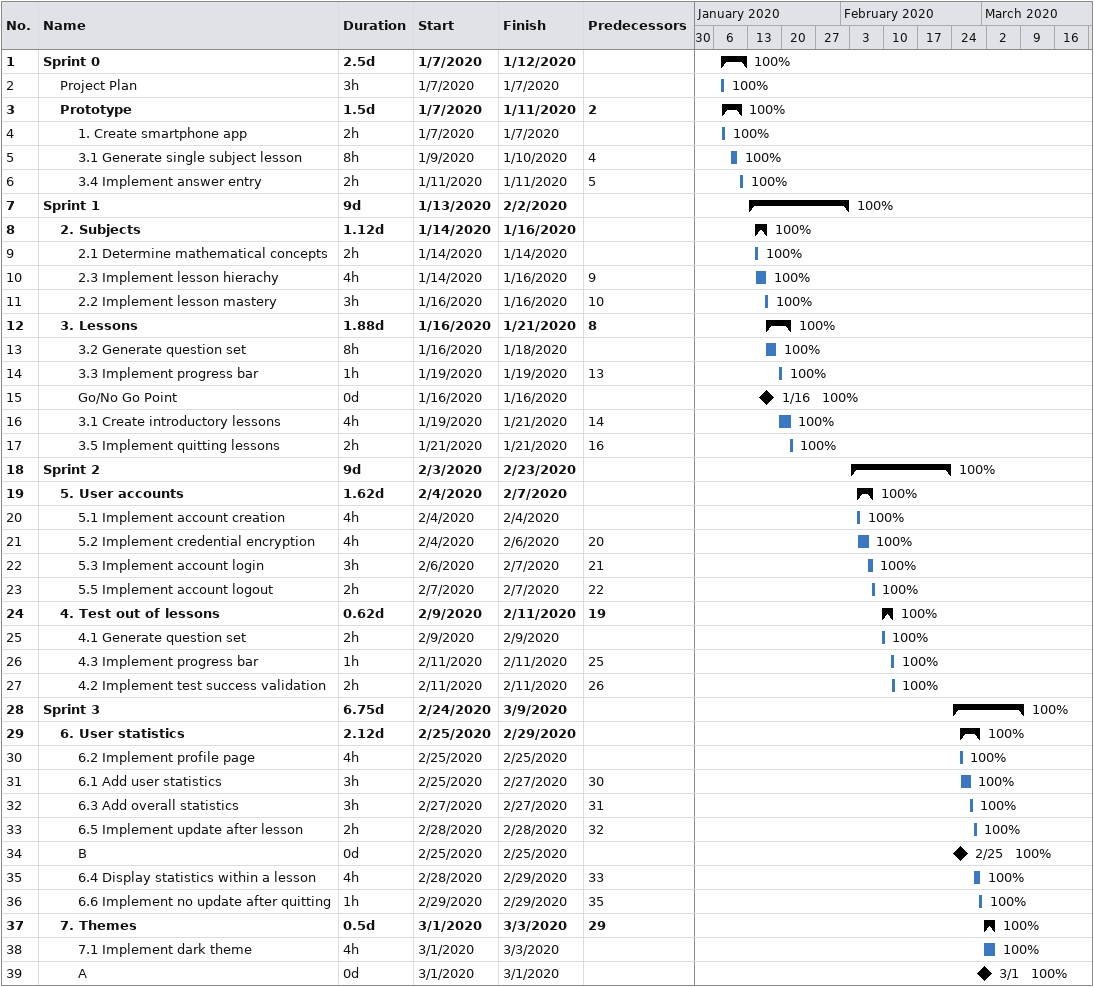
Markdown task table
| ID | Level | Task | Duration | Start | Finish | Predecessors | % complete |
|---|---|---|---|---|---|---|---|
| 1 | 1 | **Sprint 0** | 2.5d | 2020-01-07 | 2020-01-12 |  | 100 |
| 2 | 2 | Project Plan | 3h | 2020-01-07 | 2020-01-07 |  | 100 |
| 3 | 2 | **Prototype** | 1.5d | 2020-01-07 | 2020-01-11 | 2 | 100 |
| 4 | 3 | 1. Create smartphone app | 2h | 2020-01-07 | 2020-01-07 |  | 100 |
| 5 | 3 | 3.1 Generate single subject lesson | 8h | 2020-01-09 | 2020-01-10 | 4 | 100 |
| 6 | 3 | 3.4 Implement answer entry | 2h | 2020-01-11 | 2020-01-11 | 5 | 100 |
| 7 | 1 | **Sprint 1** | 9d | 2020-01-13 | 2020-02-02 |  | 100 |
| 8 | 2 | **2. Subjects** | 1.12d | 2020-01-14 | 2020-01-16 |  | 100 |
| 9 | 3 | 2.1 Determine mathematical concepts | 2h | 2020-01-14 | 2020-01-14 |  | 100 |
| 10 | 3 | 2.3 Implement lesson hierachy | 4h | 2020-01-14 | 2020-01-16 | 9 | 100 |
| 11 | 3 | 2.2 Implement lesson mastery | 3h | 2020-01-16 | 2020-01-16 | 10 | 100 |
| 12 | 2 | **3. Lessons** | 1.88d | 2020-01-16 | 2020-01-21 | 8 | 100 |
| 13 | 3 | 3.2 Generate question set | 8h | 2020-01-16 | 2020-01-18 |  | 100 |
| 14 | 3 | 3.3 Implement progress bar | 1h | 2020-01-19 | 2020-01-19 | 13 | 100 |
| 15 | 3 | Go/No Go Point | 0d | 2020-01-16 | 2020-01-16 |  | 100 |
| 16 | 3 | 3.1 Create introductory lessons | 4h | 2020-01-19 | 2020-01-21 | 14 | 100 |
| 17 | 3 | 3.5 Implement quitting lessons | 2h | 2020-01-21 | 2020-01-21 | 16 | 100 |
| 18 | 1 | **Sprint 2** | 9d | 2020-02-03 | 2020-02-23 |  | 100 |
| 19 | 2 | **5. User accounts** | 1.62d | 2020-02-04 | 2020-02-07 |  | 100 |
| 20 | 3 | 5.1 Implement account creation | 4h | 2020-02-04 | 2020-02-04 |  | 100 |
| 21 | 3 | 5.2 Implement credential encryption | 4h | 2020-02-04 | 2020-02-06 | 20 | 100 |
| 22 | 3 | 5.3 Implement account login | 3h | 2020-02-06 | 2020-02-07 | 21 | 100 |
| 23 | 3 | 5.5 Implement account logout | 2h | 2020-02-07 | 2020-02-07 | 22 | 100 |
| 24 | 2 | **4. Test out of lessons** | 0.62d | 2020-02-09 | 2020-02-11 | 19 | 100 |
| 25 | 3 | 4.1 Generate question set | 2h | 2020-02-09 | 2020-02-09 |  | 100 |
| 26 | 3 | 4.3 Implement progress bar | 1h | 2020-02-11 | 2020-02-11 | 25 | 100 |
| 27 | 3 | 4.2 Implement test success validation | 2h | 2020-02-11 | 2020-02-11 | 26 | 100 |
| 28 | 1 | **Sprint 3** | 6.75d | 2020-02-24 | 2020-03-09 |  | 100 |
| 29 | 2 | **6. User statistics** | 2.12d | 2020-02-25 | 2020-02-29 |  | 100 |
| 30 | 3 | 6.2 Implement profile page | 4h | 2020-02-25 | 2020-02-25 |  | 100 |
| 31 | 3 | 6.1 Add user statistics | 3h | 2020-02-25 | 2020-02-27 | 30 | 100 |
| 32 | 3 | 6.3 Add overall statistics | 3h | 2020-02-27 | 2020-02-27 | 31 | 100 |
| 33 | 3 | 6.5 Implement update after lesson | 2h | 2020-02-28 | 2020-02-28 | 32 | 100 |
| 34 | 3 | B | 0d | 2020-02-25 | 2020-02-25 |  | 100 |
| 35 | 3 | 6.4 Display statistics within a lesson | 4h | 2020-02-28 | 2020-02-29 | 33 | 100 |
| 36 | 3 | 6.6 Implement no update after quitting | 1h | 2020-02-29 | 2020-02-29 | 35 | 100 |
| 37 | 2 | **7. Themes** | 0.5d | 2020-03-01 | 2020-03-03 | 29 | 100 |
| 38 | 3 | 7.1 Implement dark theme | 4h | 2020-03-01 | 2020-03-03 |  | 100 |
| 39 | 3 | A | 0d | 2020-03-01 | 2020-03-01 |  | 100 |
